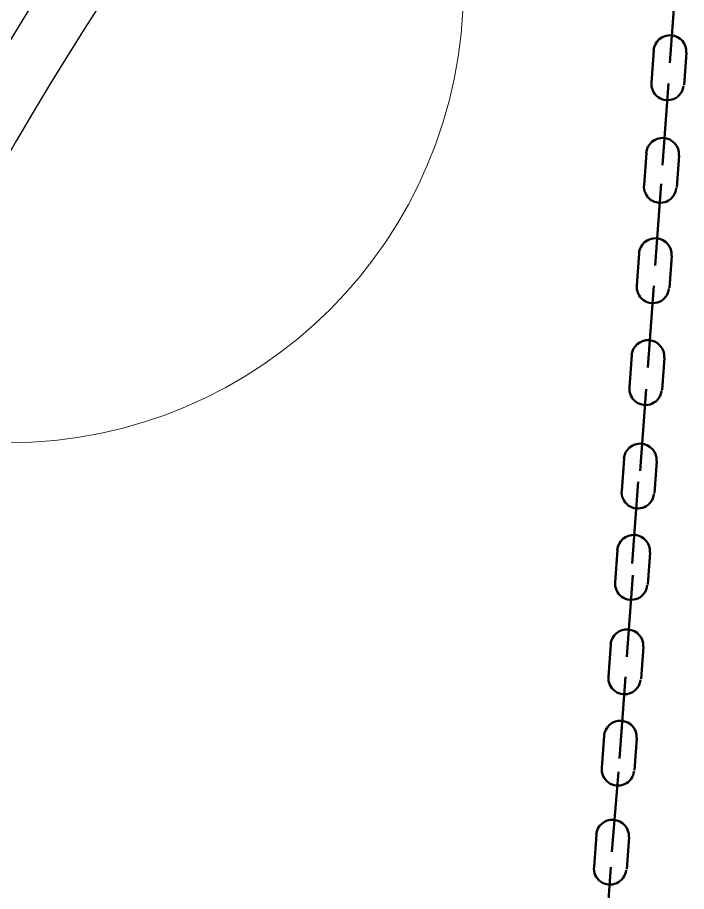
# Model space of a CAD drawing. Header units: millimetres. Extents: x -46762 to 161452, y -66984 to 31524.
# Drawn here: x -40546 to -39442, y -10962 to -9521 of the extents above; entities that cross this region are included whole.
import ezdxf

# ---------------------------------------------------------------- set-up
doc = ezdxf.new("R2010")
doc.units = ezdxf.units.MM
doc.header["$LTSCALE"] = 0.5

msp = doc.modelspace()

# ---------------------------------------------------------------- hatches: boundary and pattern name
at = {"lineweight": 9}
h = msp.add_hatch(dxfattribs=at)
h.set_pattern_fill('GRAVEL', color=256, scale=12.5, style=0)
h.set_pattern_definition([(228.0128, (-97673.256, -17195.63), (-2540.002158, -2857.503511), [42.7151, -4228.8125]), (184.9697, (-97701.831, -17227.38), (3810.0061633, 317.4977594), [73.3006, -7256.75]), (132.5104, (-97774.856, -17233.73), (3174.99769, -3492.5034116), [51.6853, -5116.8375]), (267.2737, (-97898.681, -17313.105), (317.4986214, 6349.9979567), [66.7506, -6608.3]), (292.8337, (-97901.856, -17379.78), (-1587.504507, 3810.0021663), [65.4543, -6479.975]), (357.2737, (-97876.456, -17440.105), (-6349.9979567, 317.4986214), [66.7506, -6608.3]), (37.6942, (-97809.781, -17443.28), (-4127.5026077, -3174.9971696), [88.2742, -8739.1375]), (72.2553, (-97739.931, -17389.305), (2222.5044457, 6985.0020258), [83.34, -8250.6625]), (121.4296, (-97714.531, -17309.93), (-2540.0006544, 4127.495145), [66.9766, -6630.6875]), (175.2364, (-97749.456, -17252.78), (3492.497257, -317.49702), [76.4641, -3746.7375]), (222.3974, (-97825.656, -17246.43), (-3810.0001147, -3492.4954563), [98.8848, -9789.6]), (138.8141, (-97584.356, -17316.28), (-2222.498584, 1904.99707), [33.7506, -3341.325]), (171.4692, (-97609.756, -17294.055), (4127.4936994, -635.0016), [64.2102, -6356.825]), (225, (-97673.26, -17284.53), (-7e-14, -317.4998), [44.9011, -404.1112]), (203.1986, (-97695.48, -17246.43), (1587.505353, 635.002784), [24.1801, -2393.825]), (291.8014, (-97717.706, -17255.955), (-317.50022, 952.500614), [34.1957, -1675.6]), (30.9638, (-97705.006, -17287.705), (952.498994, 635.000495), [55.54, -1795.7875]), (161.5651, (-97657.38, -17259.13), (635.00029, -317.49953), [40.1609, -963.8625]), (16.3895, (-97901.856, -17255.955), (3175.001752, 952.498019), [56.261, -5569.85]), (70.3462, (-97847.88, -17240.08), (-1269.996461, -3492.495061), [47.1999, -4672.775]), (293.1986, (-97657.38, -17195.63), (-635.002784, 1587.505353), [48.36, -2369.65]), (343.6105, (-97638.33, -17240.08), (-3175.001752, 952.498019), [56.261, -5569.85]), (339.444, (-97901.856, -17452.805), (-1587.50197, 634.99923), [54.2544, -2658.4625]), (294.7751, (-97851.056, -17471.855), (-1587.4963005, 3492.498378), [45.459, -4500.45]), (66.8014, (-97654.206, -17513.13), (635.002784, 1587.505353), [48.36, -2369.65]), (17.354, (-97635.156, -17468.68), (-4127.500223, -1269.9980845), [53.2229, -5269.05]), (69.444, (-97809.78, -17513.13), (-634.99923, -1587.50197), [27.1273, -2685.6]), (101.3099, (-97673.256, -17513.13), (-317.49843, 1269.99593), [16.1894, -1602.75]), (165.9638, (-97676.43, -17497.255), (952.50067, -317.49945), [65.4542, -1243.6312]), (186.009, (-97739.931, -17481.38), (3174.995318, 317.4992586), [60.6584, -6005.175]), (303.6901, (-97705.01, -17316.28), (-317.50011, 634.99939), [45.7905, -1098.9725]), (353.1572, (-97679.606, -17354.38), (5397.502232, -635.002844), [79.9446, -7914.5]), (60.9454, (-97600.23, -17363.905), (-1269.997046, -2222.494701), [32.6885, -3236.175]), (90, (-97584.36, -17335.33), (-317.5, 317.5), [19.05, -298.45]), (120.2564, (-97746.28, -17471.855), (1269.997308, -2222.498879), [44.1084, -4366.7375]), (48.0128, (-97768.506, -17433.755), (2540.002158, 2857.503511), [85.4304, -4186.1]), (0, (-97711.36, -17370.25), (317.5, 317.5), [82.55, -234.95]), (325.3048, (-97628.806, -17370.255), (-3174.994499, 2222.500211), [50.2012, -4969.9125]), (254.0546, (-97587.53, -17398.83), (-317.50081, -1270.003025), [46.2286, -2265.2125]), (207.646, (-97600.231, -17443.28), (-6032.497881, -3175.0019968), [75.2681, -7451.5625]), (175.4261, (-97666.906, -17478.205), (-4127.5009506, 317.498464), [79.6286, -7883.225]), (175.4261, (-97666.906, -17478.205), (-4127.5009506, 317.498464), [79.6286, -7883.225])])
h.paths.add_polyline_path([(-40978.32, -9898.32), (-40843.63, -9964.33, -0.0004177), (-40839.7, -9956.38, -0.5597929), (-40837.74, -9952.43, -0.0061658), (-40778.13, -9835.88, -1.0526156), (-40775.71, -9831.31, -0.0050464), (-40724.7, -9737.09, -1.1213932), (-40722.2, -9732.6, -0.0064864), (-40653.74, -9613.1, -0.952592), (-40651.11, -9608.65, -0.005319), (-40592.58, -9512.08, -1.466168), (-40590.04, -9507.98, -0.0055088), (-40527.18, -9409.35, -0.8320473), (-40524.39, -9405.09, -0.0032423), (-40486.33, -9347.73, -0.7342088), (-40483.73, -9343.53), (-40505.61, -9328.78, -0.5781369), (-40509.33, -9326.27), (-40528.4, -9313.41), (-40607.94, -9259.77, 0.0338511)])

# ---------------------------------------------------------------- linework, layer by layer
at = {"linetype": 'Continuous', "lineweight": 50}
for p, q in [((-39459.67, -9460.55), (-39469.44, -9595.37)), ((-39471.93, -9629.75), (-39481.69, -9764.57)), ((-39483.92, -9795.28), (-39493.68, -9930.11)), ((-39496.09, -9963.35), (-39505.86, -10098.17)), ((-39508.75, -10133.87), (-39518.52, -10268.69)), ((-39521.58, -10286.7), (-39531.35, -10421.52)), ((-39530.64, -10440.32), (-39540.41, -10575.14)), ((-39542.8, -10608.15), (-39552.56, -10742.98)), ((-39566.65, -10922.03), (-39576.41, -11056.86))]:
    msp.add_line(p, q, dxfattribs=at)
at = {"lineweight": 50}
for p, q in [((-39499.69, -9627.91), (-39495.87, -9575.16)), ((-39445.76, -9631.82), (-39441.94, -9579.07)), ((-39511.95, -9797.11), (-39508.13, -9744.36)), ((-39458.02, -9801.02), (-39454.2, -9748.27)), ((-39523.94, -9962.65), (-39520.12, -9909.9)), ((-39470.01, -9966.55), (-39466.19, -9913.8)), ((-39536.11, -10130.71), (-39532.29, -10077.96)), ((-39482.18, -10134.62), (-39478.36, -10081.86)), ((-39548.78, -10301.23), (-39544.95, -10248.48)), ((-39494.85, -10305.13), (-39491.03, -10252.38)), ((-39559.69, -10451.88), (-39555.87, -10399.13)), ((-39505.76, -10455.78), (-39501.94, -10403.03)), ((-39570.66, -10607.68), (-39566.84, -10554.93)), ((-39516.73, -10611.58), (-39512.91, -10558.83)), ((-39581.58, -10758.33), (-39577.75, -10705.58)), ((-39527.65, -10762.23), (-39523.83, -10709.48)), ((-39554.02, -10764.88), (-39565.17, -10896.97)), ((-39594.51, -10921.56), (-39590.69, -10868.81)), ((-39540.59, -10925.46), (-39536.76, -10872.71))]:
    msp.add_line(p, q, dxfattribs=at)
at = {"lineweight": 15}
msp.add_circle((-40560.82, -9471.19), 750.87, dxfattribs=at)
for radius, start, end in [(5160, 141.433, 180), (5254, 144.84143, 153.49502), (5308, 146.00665, 153.76179), (5283, 146.00665, 153.50146)]:
    msp.add_arc((-36082.7, -12311.32), radius, start, end)
at = {"linetype": 'Continuous', "lineweight": 50}
for centre, radius, start, end in [((-39469.24, -9577.15), 26.98, 355.85693, 175.85693), ((-39473.19, -9630.5), 26.67, 173.98699, 353.98699), ((-39481.5, -9746.35), 26.98, 355.85693, 175.85693), ((-39485.45, -9799.7), 26.67, 173.98699, 353.98699), ((-39493.49, -9911.89), 26.98, 355.85693, 175.85693), ((-39497.44, -9965.23), 26.67, 173.98699, 353.98699), ((-39505.66, -10079.95), 26.98, 355.85693, 175.85693), ((-39509.61, -10133.3), 26.67, 173.98699, 353.98699), ((-39518.33, -10250.47), 26.98, 355.85693, 175.85693), ((-39522.27, -10303.82), 26.67, 173.98699, 353.98699), ((-39529.24, -10401.12), 26.98, 355.85693, 175.85693), ((-39533.19, -10454.46), 26.67, 173.98699, 353.98699), ((-39540.21, -10556.92), 26.98, 355.85693, 175.85693), ((-39544.16, -10610.26), 26.67, 173.98699, 353.98699), ((-39551.13, -10707.56), 26.98, 355.85693, 175.85693), ((-39555.07, -10760.91), 26.67, 173.98699, 353.98699), ((-39564.06, -10870.8), 26.98, 355.85693, 175.85693), ((-39568.01, -10924.14), 26.67, 173.98699, 353.98699)]:
    msp.add_arc(centre, radius, start, end, dxfattribs=at)

doc.saveas('drawing.dxf')
